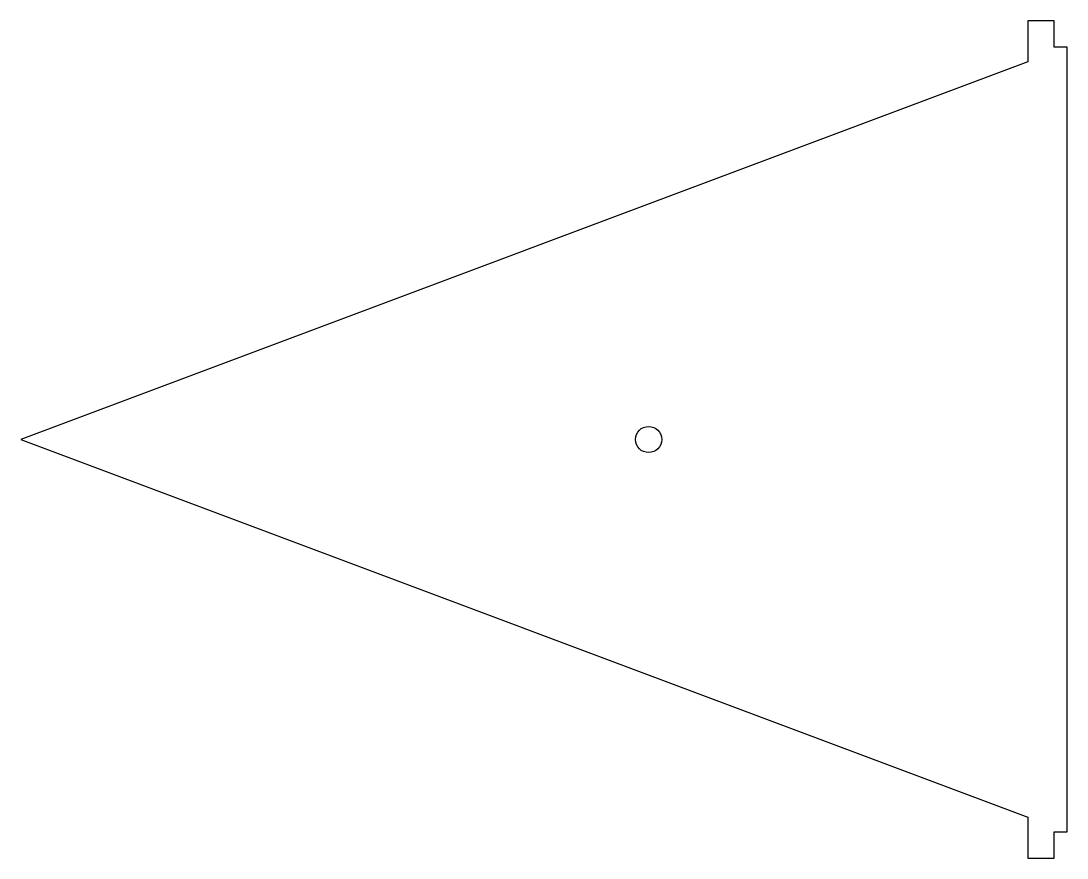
# Model space of a CAD drawing. Header units: millimetres. Extents: x -400 to 0, y -160 to 160.
import ezdxf

# ---------------------------------------------------------------- set-up
doc = ezdxf.new("R2010")
doc.units = ezdxf.units.MM

msp = doc.modelspace()

# ---------------------------------------------------------------- linework, layer by layer
msp.add_lwpolyline([(0, -150), (0, 150), (-5, 150), (-5, 160), (-15, 160), (-15, 144.38), (-400, 0), (-15, -144.38), (-15, -160), (-5, -160), (-5, -150)], close=True)
msp.add_circle((-159.99, 0), 5)

doc.saveas('drawing.dxf')
